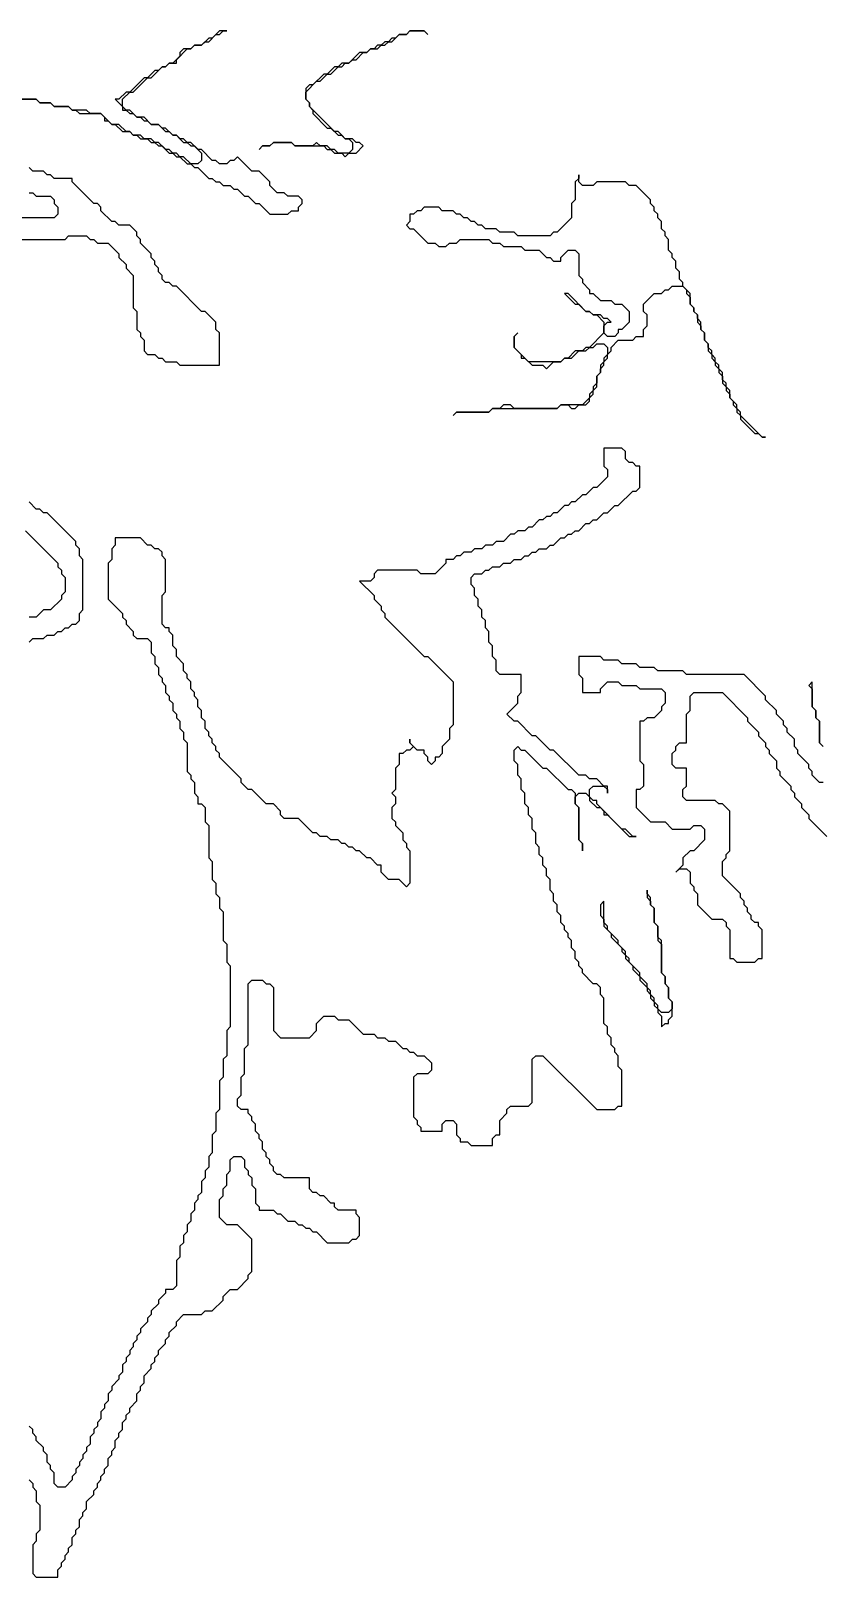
# Model space of a CAD drawing. Header units: metres. Extents: x 0 to 1000, y 0 to 1405.
# Drawn here: x 748.6 to 803.5, y 17 to 124.5 of the extents above; entities that cross this region are included whole.
import ezdxf

# ---------------------------------------------------------------- set-up
doc = ezdxf.new("R2010")
doc.units = ezdxf.units.M

msp = doc.modelspace()

# ---------------------------------------------------------------- linework, layer by layer
for points in [[(747, 119.75), (749, 119.75), (749.25, 119.5), (750, 119.5), (750.25, 119.25), (751.25, 119.25), (751.5, 119), (751.75, 119), (752, 118.75), (753.5, 118.75), (753.75, 118.5), (753.75, 118.25), (754, 118.25), (754.25, 118), (754.5, 118), (755, 117.5), (755.5, 117.5), (755.75, 117.25), (756, 117.25), (756.25, 117), (756.75, 117), (757, 116.75), (757.25, 116.75), (757.5, 116.5), (757.75, 116.5), (758.25, 116), (758.5, 116), (758.75, 115.75), (759, 115.75), (759.5, 115.25), (759.75, 115.25), (760, 115), (760.25, 115), (761, 114.25), (761.25, 114.25), (761.5, 114), (761.75, 114), (762, 113.75), (762.5, 113.75), (762.75, 113.5), (763, 113.5), (763.5, 113), (763.75, 113), (764.25, 112.5), (764.5, 112.5), (765.25, 111.75), (766.5, 111.75), (766.75, 112), (767.25, 112), (767.25, 112.25), (767.5, 112.5), (767.5, 112.75), (767.25, 113), (766.5, 113), (766.25, 113.25), (765.75, 113.25), (765.25, 113.75), (765.25, 114), (764.5, 114.75), (764, 114.75), (763, 115.75), (762.75, 115.5), (762.5, 115.5), (762.25, 115.25), (761.75, 115.25), (761.5, 115.5), (761.25, 115.5), (760.5, 116.25), (760.25, 116.25), (759.75, 116.75), (759.5, 116.75), (759.25, 117), (759, 117), (758.75, 117.25), (758.5, 117.25), (758, 117.75), (757.75, 117.75), (757.5, 118), (757, 118), (756.5, 118.5), (756, 118.5), (755.5, 119), (755.25, 119), (755, 119.25), (755, 119.75), (755.5, 120.25), (755.75, 120.25), (756.75, 121.25), (757, 121.25), (757.75, 122), (758, 122), (758.25, 122.25), (758.75, 122.25), (758.75, 122.5), (759.5, 123.25), (759.75, 123.25), (760, 123.5), (760.5, 123.5), (760.75, 123.75), (761, 123.75), (761.5, 124.25), (761.75, 124.25), (762, 124.5), (762.25, 124.5), (761.75, 124.5), (761.25, 124), (761, 124), (760.5, 123.5), (760, 123.5), (759.75, 123.25), (759.25, 123.25), (759, 123), (759, 122.75), (758.5, 122.25), (758.25, 122.25), (758, 122), (757.75, 122), (757.5, 121.75), (757.25, 121.75), (756.75, 121.25), (756.5, 121.25), (755.5, 120.25), (755.25, 120.25), (754.75, 119.75), (754.5, 119.75), (755, 119.25), (755, 119), (755.25, 119), (755.5, 118.75), (755.75, 118.75), (756, 118.5), (756.25, 118.5), (756.5, 118.25), (756.75, 118.25), (757, 118), (757.5, 118), (758, 117.5), (758.25, 117.5), (758.5, 117.25), (758.75, 117.25), (759.25, 116.75), (759.5, 116.75), (759.75, 116.5), (760, 116.5), (760.5, 116), (760.5, 115.5), (760.25, 115.25), (759.75, 115.25), (759.25, 115.75), (759, 115.75), (758.75, 116), (758.5, 116), (758.25, 116.25), (758, 116.25), (757.5, 116.75), (757.25, 116.75), (757, 117), (756.5, 117), (756.25, 117.25), (755.75, 117.25), (755.5, 117.5), (755.25, 117.5), (754.75, 118), (754.25, 118), (753.5, 118.75), (752.75, 118.75), (752.5, 119), (751.5, 119), (751.25, 119.25), (750.25, 119.25), (750, 119.5), (749.25, 119.5), (749, 119.75), (747.75, 119.75)], [(743.75, 110), (751, 110), (751.25, 110.25), (752.5, 110.25), (752.75, 110), (753, 110), (753.25, 109.75), (754, 109.75), (754.75, 109), (754.75, 108.75), (755.25, 108.25), (755.25, 108), (755.75, 107.5), (755.75, 105.25), (756, 105), (756, 103.75), (756.25, 103.5), (756.25, 103.25), (756.5, 103), (756.5, 102.25), (756.75, 102), (757.25, 102), (757.5, 101.75), (757.75, 101.75), (758, 101.5), (758.75, 101.5), (759, 101.25), (761.75, 101.25), (761.75, 103.5), (761.5, 103.75), (761.5, 104.25), (760.75, 105), (760.5, 105), (758.75, 106.75), (758.5, 106.75), (758.25, 107), (758, 107), (757.75, 107.25), (757.75, 107.5), (757.5, 107.75), (757.5, 108), (757.25, 108.25), (757.25, 108.5), (757, 108.75), (757, 109), (756.25, 109.75), (756.25, 110), (756, 110.25), (756, 110.5), (755.5, 111), (754.75, 111), (754.5, 111.25), (754.25, 111.25), (753.5, 112), (753.5, 112.25), (753.25, 112.5), (753, 112.5), (751.5, 114), (751.5, 114.25), (750.25, 114.25), (750, 114.5), (749.75, 114.5), (749.5, 114.75), (748.75, 114.75), (748.5, 115)], [(748.5, 113.25), (748.75, 113.25), (749, 113), (750, 113), (750.25, 112.75), (750.25, 112.5), (750.5, 112.25), (750.5, 111.75), (750.25, 111.5), (745, 111.5)], [(748.5, 23.75), (748.75, 23.5), (748.75, 23.25), (749, 23), (749, 22.25), (749.25, 22), (749.25, 20.25), (749, 20), (749, 19.5), (748.75, 19.25), (748.75, 17.25), (749, 17), (750.5, 17), (750.5, 17.5), (750.75, 17.75), (750.75, 18), (751, 18.25), (751, 18.5), (751.25, 18.75), (751.25, 19), (751.5, 19.25), (751.5, 19.75), (751.75, 20), (751.75, 20.25), (752, 20.5), (752, 21), (752.25, 21.25), (752.25, 21.5), (752.5, 21.75), (752.5, 22.25), (753, 22.75), (753, 23), (753.25, 23.25), (753.25, 23.5), (753.5, 23.75), (753.5, 24), (753.75, 24.25), (753.75, 24.5), (754, 24.75), (754, 25.25), (754.25, 25.5), (754.25, 25.75), (754.5, 26), (754.5, 26.5), (754.75, 26.75), (754.75, 27), (755, 27.25), (755, 27.75), (755.25, 28), (755.25, 28.25), (755.5, 28.5), (755.5, 28.75), (756, 29.25), (756, 29.75), (756.25, 30), (756.25, 30.25), (756.5, 30.5), (756.5, 31), (757, 31.5), (757, 31.75), (757.25, 32), (757.25, 32.25), (757.5, 32.5), (757.5, 32.75), (758, 33.25), (758, 33.5), (758.25, 33.75), (758.25, 34), (758.75, 34.5), (758.75, 34.75), (759.25, 35.25), (760.5, 35.25), (760.75, 35.5), (761.25, 35.5), (762, 36.25), (762, 36.5), (762.5, 37), (763, 37), (763.75, 37.75), (763.75, 38), (764, 38.25), (764, 40.5), (763, 41.5), (762.25, 41.5), (761.75, 42), (761.75, 43.25), (762, 43.5), (762, 44), (762.25, 44.25), (762.25, 45), (762.5, 45.25), (762.5, 46), (762.75, 46.25), (763.25, 46.25), (763.5, 46), (763.5, 45.5), (763.75, 45.25), (763.75, 45), (764, 44.75), (764, 44.25), (764.25, 44), (764.25, 43), (764.5, 42.75), (764.5, 42.5), (765.5, 42.5), (765.75, 42.25), (766, 42.25), (766.5, 41.75), (767, 41.75), (767.25, 41.5), (767.5, 41.5), (767.75, 41.25), (768, 41.25), (768.25, 41), (768.5, 41), (769.25, 40.25), (770.75, 40.25), (771, 40.5), (771.25, 40.5), (771.5, 40.75), (771.5, 42), (771.25, 42.25), (771.25, 42.5), (770, 42.5), (769.75, 42.75), (769.75, 43), (769.5, 43), (769, 43.5), (768.75, 43.5), (768.5, 43.75), (768.25, 43.75), (768, 44), (768, 44.75), (766.25, 44.75), (766, 45), (765.75, 45), (765.5, 45.25), (765.5, 45.5), (765.25, 45.75), (765.25, 46), (765, 46.25), (765, 46.5), (764.75, 46.75), (764.75, 47.25), (764.5, 47.5), (764.5, 47.75), (764.25, 48), (764.25, 48.5), (764, 48.75), (764, 49), (763.75, 49.25), (763.75, 49.5), (763.25, 49.5), (763, 49.75), (763, 50.25), (763.25, 50.5), (763.25, 51.75), (763.5, 52), (763.5, 53.75), (763.75, 54), (763.75, 58.25), (764, 58.5), (764.75, 58.5), (765, 58.25), (765.25, 58.25), (765.5, 58), (765.5, 55), (766, 54.5), (768, 54.5), (768.5, 55), (768.5, 55.5), (769, 56), (769.75, 56), (770, 55.75), (770.75, 55.75), (771.75, 54.75), (772.5, 54.75), (772.75, 54.5), (773.25, 54.5), (773.5, 54.25), (774, 54.25), (774.5, 53.75), (774.75, 53.75), (775, 53.5), (775.25, 53.5), (775.5, 53.25), (776, 53.25), (776.5, 52.75), (776.5, 52.25), (776.25, 52), (775.5, 52), (775.25, 51.75), (775.25, 49), (775.5, 48.75), (775.5, 48.5), (775.75, 48.25), (775.75, 48), (777.25, 48), (777.25, 48.5), (777.5, 48.75), (778, 48.75), (778.25, 48.5), (778.25, 47.75), (778.5, 47.5), (778.5, 47.25), (779, 47.25), (779.25, 47), (780.75, 47), (780.75, 47.5), (781, 47.75), (781.25, 47.75), (781.25, 48.75), (781.75, 49.25), (781.75, 49.5), (782, 49.75), (783.25, 49.75), (783.5, 50), (783.5, 53), (783.75, 53.25), (784.25, 53.25), (788, 49.5), (789.25, 49.5), (789.5, 49.75), (789.75, 49.75), (789.75, 52.25), (789.5, 52.5), (789.5, 53.25), (789.25, 53.5), (789.25, 53.75), (789, 54), (789, 54.5), (788.75, 54.75), (788.75, 55.25), (788.5, 55.5), (788.5, 57.25), (788.25, 57.5), (788.25, 58), (788, 58.25), (787.75, 58.25), (787, 59), (787, 59.25), (786.75, 59.5), (786.75, 59.75), (786.5, 60), (786.5, 60.5), (786.25, 60.75), (786.25, 61.25), (786, 61.5), (786, 61.75), (785.75, 62), (785.75, 62.25), (785.5, 62.5), (785.5, 63), (785.25, 63.25), (785.25, 63.75), (785, 64), (785, 64.5), (784.75, 64.75), (784.75, 65.5), (784.5, 65.75), (784.5, 66.25), (784.25, 66.5), (784.25, 67), (784, 67.25), (784, 67.75), (783.75, 68), (783.75, 68.75), (783.5, 69), (783.5, 69.75), (783.25, 70), (783.25, 70.5), (783, 70.75), (783, 71.5), (782.75, 71.75), (782.75, 72.5), (782.5, 72.75), (782.5, 73.5), (782.25, 73.75), (782.25, 74.5), (782.5, 74.75), (782.75, 74.5), (783, 74.5), (784.25, 73.25), (784.5, 73.25), (786, 71.75), (786.25, 71.75), (786.5, 71.5), (786.5, 70.75), (786.75, 70.5), (786.75, 68.25), (787, 68), (787, 67.5), (787, 68), (786.75, 68.25), (786.75, 70.5), (786.5, 70.75), (786.5, 71.25), (786.75, 71.5), (787.25, 71.5), (787.5, 71.25), (787.5, 71), (788, 70.5), (788.25, 70.5), (788.5, 70.25), (788.5, 70), (788.75, 70), (790.25, 68.5), (790.75, 68.5), (790.5, 68.5), (790, 69), (789.75, 69), (788, 70.75), (788, 71), (787.75, 71), (787.5, 71.25), (787.5, 71.75), (787.75, 72), (788.5, 72), (788.75, 71.75), (788.75, 71.5), (788.75, 72), (788.5, 72), (788, 72.5), (787.5, 72.5), (787.25, 72.75), (786.75, 72.75), (785, 74.5), (784.75, 74.5), (783.75, 75.5), (783.5, 75.5), (782.5, 76.5), (782.25, 76.5), (781.75, 77), (782.5, 77.75), (782.5, 78.25), (782.75, 78.5), (782.75, 79.75), (781.25, 79.75), (781, 80), (781, 80.75), (780.75, 81), (780.75, 81.75), (780.5, 82), (780.5, 82.75), (780.25, 83), (780.25, 83.5), (780, 83.75), (780, 84.25), (779.75, 84.5), (779.75, 85), (779.5, 85.25), (779.5, 85.75), (779.25, 86), (779.25, 86.5), (779.5, 86.75), (780, 86.75), (780.25, 87), (780.5, 87), (780.75, 87.25), (781.25, 87.25), (781.5, 87.5), (782, 87.5), (782.25, 87.75), (782.75, 87.75), (783, 88), (783.25, 88), (783.5, 88.25), (783.75, 88.25), (784, 88.5), (784.5, 88.5), (784.75, 88.75), (785, 88.75), (785.5, 89.25), (785.75, 89.25), (786, 89.5), (786.25, 89.5), (786.5, 89.75), (786.75, 89.75), (787.25, 90.25), (787.5, 90.25), (787.75, 90.5), (788, 90.5), (788.5, 91), (788.75, 91), (789.25, 91.5), (789.5, 91.5), (790.5, 92.5), (790.75, 92.5), (791, 92.75), (791, 94.25), (790.75, 94.25), (790.5, 94.5), (790.25, 94.5), (790, 94.75), (790, 95.25), (789.75, 95.5), (788.5, 95.5), (788.5, 94.25), (788.75, 94), (788.75, 93.5), (788, 92.75), (787.75, 92.75), (787.25, 92.25), (787, 92.25), (786.5, 91.75), (786.25, 91.75), (786, 91.5), (785.75, 91.5), (785.25, 91), (785, 91), (784.75, 90.75), (784.5, 90.75), (784.25, 90.5), (784, 90.5), (783.5, 90), (783.25, 90), (783, 89.75), (782.5, 89.75), (782.25, 89.5), (782, 89.5), (781.5, 89), (781, 89), (780.75, 88.75), (780.25, 88.75), (780, 88.5), (779.5, 88.5), (779.25, 88.25), (778.75, 88.25), (778.5, 88), (778.25, 88), (778, 87.75), (777.5, 87.75), (777.5, 87.5), (776.75, 86.75), (775.75, 86.75), (775.5, 87), (772.75, 87), (772.5, 86.75), (772.5, 86.5), (772.25, 86.25), (771.5, 86.25), (772.5, 85.25), (772.5, 85), (773, 84.5), (773, 84.25), (773.25, 84), (773.25, 83.75), (776, 81), (776.25, 81), (778, 79.25), (778, 76.25), (777.75, 76), (777.75, 75.25), (777.25, 74.75), (777.25, 74.25), (777, 74), (776.75, 74), (776.75, 73.75), (776.5, 73.5), (776.25, 73.75), (776.25, 74), (776, 74.25), (776, 74.5), (775.5, 74.5), (775, 75), (775, 75.25), (775, 75), (775.25, 74.75), (775, 74.5), (774.75, 74.5), (774.5, 74.25), (774.25, 74.25), (774.25, 73.5), (774, 73.25), (774, 71.75), (773.75, 71.5), (774, 71.25), (774, 70.75), (773.75, 70.5), (773.75, 69.75), (774, 69.5), (774, 69.25), (774.5, 68.75), (774.5, 68.25), (774.75, 68), (774.75, 67.75), (775, 67.5), (775, 65.25), (774.75, 65), (774.25, 65.5), (773.5, 65.5), (773, 66), (773, 66.5), (772.75, 66.5), (772.25, 67), (772, 67), (771.5, 67.5), (771.25, 67.5), (771, 67.75), (770.75, 67.75), (770.5, 68), (770.25, 68), (770, 68.25), (769.5, 68.25), (769.25, 68.5), (768.75, 68.5), (768.5, 68.75), (768.25, 68.75), (767.25, 69.75), (766.25, 69.75), (766, 70), (766, 70.25), (765.5, 70.75), (765, 70.75), (764, 71.75), (763.75, 71.75), (763.25, 72.25), (763.25, 72.5), (761.75, 74), (761.75, 74.25), (761.5, 74.5), (761.5, 74.75), (761.25, 75), (761.25, 75.25), (761, 75.5), (761, 75.75), (760.75, 76), (760.75, 76.5), (760.5, 76.75), (760.5, 77.25), (760.25, 77.5), (760.25, 78), (760, 78.25), (760, 78.5), (759.75, 78.75), (759.75, 79.25), (759.5, 79.5), (759.5, 79.75), (759.25, 80), (759.25, 80.5), (758.75, 81), (758.75, 81.5), (758.5, 81.75), (758.5, 82.5), (758.25, 82.75), (758.25, 83), (758, 83), (757.75, 83.25), (757.75, 85.25), (758, 85.5), (758, 87.75), (757.75, 88), (757.75, 88.25), (757.5, 88.5), (757.25, 88.5), (757, 88.75), (756.75, 88.75), (756.25, 89.25), (754.5, 89.25), (754.5, 88.75), (754.25, 88.5), (754.25, 87.75), (754, 87.5), (754, 85), (755, 84), (755, 83.75), (755.25, 83.5), (755.25, 83.25), (755.75, 82.75), (755.75, 82.5), (756, 82.25), (756.75, 82.25), (757, 82), (757, 81.25), (757.25, 81), (757.25, 80.5), (757.5, 80.25), (757.5, 79.75), (757.75, 79.5), (757.75, 79.25), (758, 79), (758, 78.5), (758.25, 78.25), (758.25, 78), (758.5, 77.75), (758.5, 77.25), (758.75, 77), (758.75, 76.75), (759, 76.5), (759, 76), (759.25, 75.75), (759.25, 75.25), (759.5, 75), (759.5, 73), (759.75, 72.75), (759.75, 72.5), (760, 72.25), (760, 71.5), (760.25, 71.25), (760.25, 70.75), (760.5, 70.75), (760.75, 70.5), (760.75, 69.5), (761, 69.25), (761, 67), (761.25, 66.75), (761.25, 65.5), (761.5, 65.25), (761.5, 64.5), (761.75, 64.25), (761.75, 63.5), (762, 63.25), (762, 61.25), (762.25, 61), (762.25, 59.75), (762.5, 59.5), (762.5, 55.25), (762.25, 55), (762.25, 53.25), (762, 53), (762, 51.75), (761.75, 51.5), (761.75, 49.5), (761.5, 49.25), (761.5, 48), (761.25, 47.75), (761.25, 46.5), (761, 46.25), (761, 45.5), (760.75, 45.25), (760.75, 44.75), (760.5, 44.5), (760.5, 43.75), (760.25, 43.5), (760.25, 43.25), (760, 43), (760, 42.5), (759.75, 42.25), (759.75, 41.75), (759.5, 41.5), (759.5, 41), (759.25, 40.75), (759.25, 40.25), (759, 40), (759, 39.25), (758.75, 39), (758.75, 37.25), (758.5, 37), (758, 37), (758, 36.75), (757.5, 36.25), (757.5, 36), (757, 35.5), (757, 35.25), (756.75, 35), (756.75, 34.75), (756.25, 34.25), (756.25, 34), (756, 33.75), (756, 33.5), (755.75, 33.25), (755.75, 33), (755.5, 32.75), (755.5, 32.5), (755.25, 32.25), (755.25, 32), (755, 31.75), (755, 31.25), (754.75, 31), (754.75, 30.75), (754.25, 30.25), (754.25, 30), (754, 29.75), (754, 29.25), (753.75, 29), (753.75, 28.75), (753.5, 28.5), (753.5, 28), (753.25, 27.75), (753.25, 27.5), (753, 27.25), (753, 27), (752.75, 26.75), (752.75, 26.25), (752.5, 26), (752.5, 25.75), (752.25, 25.5), (752.25, 25.25), (752, 25), (752, 24.75), (751.75, 24.5), (751.75, 24.25), (751.5, 24), (751.5, 23.75), (751, 23.25), (750.5, 23.25), (750.25, 23.5), (750.25, 24.25), (750, 24.5), (750, 24.75), (749.75, 25), (749.75, 25.5), (749.5, 25.75), (749.5, 26), (749, 26.5), (749, 26.75), (748.75, 27), (748.75, 27.25), (748.5, 27.5)], [(748.5, 82), (748.75, 82.25), (749.5, 82.25), (749.75, 82.5), (750.25, 82.5), (750.5, 82.75), (750.75, 82.75), (751, 83), (751.25, 83), (751.5, 83.25), (751.75, 83.25), (752, 83.5), (752, 84), (752.25, 84.25), (752.25, 87.75), (752, 88), (752, 88.5), (751.75, 88.75), (751.75, 89), (749.75, 91), (749.5, 91), (749.25, 91.25), (749, 91.25), (748.5, 91.75)], [(748.25, 89.75), (750.5, 87.5), (750.5, 87.25), (750.75, 87), (750.75, 86.75), (751, 86.5), (751, 85.5), (750.75, 85.25), (750.75, 85), (750, 84.25), (749.5, 84.25), (749, 83.75), (748.5, 83.75)], [(803.75, 72.25), (803.5, 72.25), (803, 72.75), (803, 73), (802.75, 73.25), (802.75, 73.5), (802, 74.25), (802, 74.5), (801.75, 74.75), (801.75, 75.25), (801.25, 75.75), (801.25, 76), (801, 76.25), (801, 76.5), (800.5, 77), (800.5, 77.25), (799.75, 78), (799.75, 78.25), (798.25, 79.75), (794.25, 79.75), (794, 80), (792.25, 80), (792, 80.25), (791, 80.25), (790.75, 80.5), (789.75, 80.5), (789.5, 80.75), (788.5, 80.75), (788.25, 81), (786.75, 81), (786.75, 79.75), (787, 79.5), (787, 78.5), (788.25, 78.5), (788.25, 78.75), (788.75, 79.25), (789.5, 79.25), (789.75, 79), (790.75, 79), (791, 78.75), (792.5, 78.75), (792.75, 78.5), (792.75, 77.75), (792.5, 77.5), (792.5, 77.25), (792, 76.75), (791.5, 76.75), (791.25, 76.5), (791, 76.5), (791, 73.75), (791.25, 73.5), (791.25, 72), (791, 71.75), (790.75, 71.75), (790.75, 70.5), (791.75, 69.5), (792.75, 69.5), (793.25, 69), (794.5, 69), (794.75, 69.25), (795.25, 69.25), (795.5, 69), (795.5, 68.25), (794.75, 67.5), (794.5, 67.5), (794, 67), (794, 66.5), (793.5, 66), (793.75, 66.25), (794.25, 66.25), (794.5, 66), (794.5, 65.25), (794.75, 65), (794.75, 64.75), (795, 64.5), (795, 63.75), (796, 62.75), (796.75, 62.75), (797, 62.5), (797, 62.25), (797.25, 62), (797.25, 60), (797.5, 60), (797.75, 59.75), (799, 59.75), (799.25, 60), (799.5, 60), (799.5, 62), (799.25, 62.25), (799.25, 62.5), (799, 62.5), (798.75, 62.75), (798.75, 63), (798.5, 63.25), (798.5, 63.5), (798.25, 63.75), (798.25, 64), (798, 64.25), (798, 64.5), (796.75, 65.75), (796.75, 66.75), (797, 67), (797, 67.25), (797.25, 67.5), (797.25, 70.25), (796.75, 70.75), (796.5, 70.75), (796.25, 71), (794.25, 71), (794, 71.25), (794, 71.75), (794.25, 72), (794.25, 73.25), (793.5, 73.25), (793.25, 73.5), (793.25, 74.25), (793.5, 74.5), (793.5, 74.75), (793.75, 75), (794.25, 75), (794.25, 77), (794.5, 77.25), (794.5, 78.25), (794.75, 78.5), (796.75, 78.5), (798.5, 76.75), (798.5, 76.5), (799.25, 75.75), (799.25, 75.5), (799.75, 75), (799.75, 74.75), (800, 74.5), (800, 74.25), (800.5, 73.75), (800.5, 73.25), (800.75, 73), (800.75, 72.75), (801.5, 72), (801.5, 71.75), (801.75, 71.5), (801.75, 71.25), (802.25, 70.75), (802.25, 70.5), (802.75, 70), (802.75, 69.75), (804, 68.5)], [(803.75, 74.75), (803.5, 75), (803.5, 76.5), (803.25, 76.75), (803.25, 77.25), (803, 77.5), (803, 79.25), (802.75, 79), (803, 78.75), (803, 77.5), (803.25, 77.25), (803.25, 76.75), (803.5, 76.5), (803.5, 75), (803.75, 74.75)]]:
    msp.add_lwpolyline(points)
for points in [[(775, 124.5), (774.75, 124.25), (774.25, 124.25), (774, 124), (773.75, 124), (773.5, 123.75), (773.25, 123.75), (773, 123.5), (772.75, 123.5), (772.5, 123.25), (772.25, 123.25), (772, 123), (771.5, 123), (770.75, 122.25), (770.25, 122.25), (770, 122), (769.75, 122), (769.25, 121.5), (769, 121.5), (768.25, 120.75), (768, 120.75), (767.75, 120.5), (767.75, 119.75), (768, 119.5), (768, 119.25), (768.25, 119), (768.25, 118.75), (769.25, 117.75), (769.5, 117.75), (770, 117.25), (770.25, 117.25), (770.5, 117), (770.75, 117), (771, 116.75), (771, 116.25), (770.75, 116), (770, 116), (769.75, 116.25), (769.5, 116.25), (769.25, 116.5), (768.75, 116.5), (768.5, 116.75), (768.25, 116.5), (767, 116.5), (766.75, 116.75), (765.5, 116.75), (765.25, 116.5), (764.75, 116.5), (764.5, 116.25), (764.75, 116.5), (765.25, 116.5), (765.5, 116.75), (766.75, 116.75), (767, 116.5), (769, 116.5), (769.25, 116.25), (769.5, 116.25), (769.75, 116), (770.25, 116), (770.5, 115.75), (770.75, 116), (771.25, 116), (771.75, 116.5), (771.5, 116.75), (771.25, 116.75), (771, 117), (770.5, 117), (770, 117.5), (769.75, 117.5), (768, 119.25), (768, 119.5), (767.75, 119.75), (767.75, 120.25), (768.5, 121), (768.75, 121), (769.25, 121.5), (769.5, 121.5), (770, 122), (770.25, 122), (770.5, 122.25), (770.75, 122.25), (771, 122.5), (771.25, 122.5), (771.75, 123), (772, 123), (772.25, 123.25), (772.75, 123.25), (773, 123.5), (773.25, 123.5), (773.5, 123.75), (773.75, 123.75), (774.25, 124.25), (774.75, 124.25), (775, 124.5), (776, 124.5), (776.25, 124.25), (776, 124.5)], [(786.75, 114.5), (786.75, 114.25), (786.5, 114), (786.5, 112.75), (786.25, 112.5), (786.25, 111.5), (785.25, 110.5), (785, 110.5), (784.75, 110.25), (782.5, 110.25), (782.25, 110.5), (781.25, 110.5), (781, 110.75), (780.25, 110.75), (780, 111), (779.75, 111), (779.5, 111.25), (779.25, 111.25), (779, 111.5), (778.75, 111.5), (778.5, 111.75), (778.25, 111.75), (778, 112), (777.25, 112), (777, 112.25), (776, 112.25), (775.75, 112), (775.5, 112), (775.25, 111.75), (775, 111.75), (775, 111.25), (774.75, 111), (775, 110.75), (775.25, 110.75), (776.25, 109.75), (776.75, 109.75), (777, 109.5), (777.5, 109.5), (777.75, 109.75), (778.25, 109.75), (778.5, 110), (780.5, 110), (780.75, 109.75), (781.25, 109.75), (781.5, 109.5), (782.75, 109.5), (783, 109.25), (784, 109.25), (784.5, 108.75), (784.75, 108.75), (785, 108.5), (785.5, 108.5), (785.5, 108.75), (786, 109.25), (786.5, 109.25), (786.75, 109), (786.75, 107.5), (787, 107.25), (787, 107), (787.5, 106.5), (787.5, 106.25), (787.75, 106.25), (788.25, 105.75), (789, 105.75), (789.25, 105.5), (789.75, 105.5), (790.25, 105), (790.25, 104.25), (789.75, 103.75), (789.5, 103.75), (789.5, 103.5), (789.25, 103.25), (788.75, 103.25), (788.5, 103.5), (788.5, 104), (788.75, 104.25), (789, 104.25), (788.75, 104.5), (788.5, 104.5), (788.25, 104.75), (787.75, 104.75), (787.5, 105), (787.25, 105), (786, 106.25), (785.75, 106.25), (786.5, 105.5), (786.75, 105.5), (787.25, 105), (787.5, 105), (787.75, 104.75), (788, 104.75), (788.5, 104.25), (788.5, 103.5), (787.5, 102.5), (787.25, 102.5), (787, 102.25), (786.5, 102.25), (786, 101.75), (785.75, 101.75), (785.5, 101.5), (783.25, 101.5), (782.25, 102.5), (782.25, 103.25), (782.5, 103.5), (782.25, 103.25), (782.25, 102.5), (782.75, 102), (782.75, 101.75), (783, 101.75), (783.5, 101.25), (784.25, 101.25), (784.5, 101), (785, 101.5), (785.5, 101.5), (785.75, 101.75), (786.25, 101.75), (786.75, 102.25), (787.25, 102.25), (787.5, 102.5), (787.75, 102.5), (788, 102.75), (788.5, 102.75), (788.75, 102.5), (788.75, 102), (788.5, 101.75), (788.5, 101.5), (788.25, 101.25), (788.25, 100.75), (788, 100.5), (788, 100), (787.75, 99.75), (787.75, 99.5), (787.5, 99.25), (787.5, 99), (787, 98.5), (785.5, 98.5), (785.25, 98.25), (782.25, 98.25), (782, 98.5), (781.5, 98.5), (781.25, 98.25), (780.75, 98.25), (780.5, 98), (778.25, 98), (778, 97.75), (778.25, 98), (780.5, 98), (780.75, 98.25), (785.25, 98.25), (785.5, 98.5), (786, 98.5), (786.25, 98.25), (786.5, 98.25), (786.75, 98.5), (787.25, 98.5), (787.5, 98.75), (787.5, 99), (787.75, 99.25), (787.75, 99.5), (788, 99.75), (788, 100.5), (788.25, 100.75), (788.25, 101), (788.5, 101.25), (788.5, 101.5), (788.75, 101.75), (788.75, 102), (789, 102.25), (789, 102.5), (789.5, 103), (790.5, 103), (790.75, 103.25), (791.25, 103.25), (791.25, 103.75), (791.5, 104), (791.5, 104.75), (791.25, 105), (791.25, 105.5), (792, 106.25), (792.5, 106.25), (792.75, 106.5), (793, 106.5), (793.25, 106.75), (794, 106.75), (794.25, 106.5), (794.25, 106.25), (794.5, 106), (794.5, 105.5), (794.75, 105.25), (794.75, 105), (795, 104.75), (795, 104.25), (795.25, 104), (795.25, 103.75), (795.5, 103.5), (795.5, 103), (795.75, 102.75), (795.75, 102.25), (796, 102), (796, 101.75), (796.25, 101.5), (796.25, 101.25), (796.5, 101), (796.5, 100.75), (796.75, 100.5), (796.75, 100), (797, 99.75), (797, 99.5), (797.25, 99.25), (797.25, 99), (797.5, 98.75), (797.5, 98.5), (797.75, 98.25), (797.75, 98), (798, 97.75), (798, 97.5), (799, 96.5), (799.25, 96.5), (799.5, 96.25), (799.75, 96.25), (799.5, 96.25), (798, 97.75), (798, 98), (797.75, 98.25), (797.75, 98.5), (797.25, 99), (797.25, 99.5), (797, 99.75), (797, 100), (796.75, 100.25), (796.75, 100.75), (796.5, 101), (796.5, 101.25), (796.25, 101.5), (796.25, 101.75), (796, 102), (796, 102.25), (795.75, 102.5), (795.75, 102.75), (795.5, 103), (795.5, 103.5), (795.25, 103.75), (795.25, 104.25), (795, 104.5), (795, 104.75), (794.75, 105), (794.75, 105.25), (794.5, 105.5), (794.5, 106.25), (794, 106.75), (794, 107), (793.75, 107.25), (793.75, 107.75), (793.5, 108), (793.5, 108.5), (793.25, 108.75), (793.25, 109), (793, 109.25), (793, 110), (792.75, 110.25), (792.75, 110.5), (792.5, 110.75), (792.5, 111.25), (792.25, 111.5), (792.25, 111.75), (792, 112), (792, 112.25), (791.75, 112.5), (791.75, 112.75), (790.75, 113.75), (790.25, 113.75), (790, 114), (788, 114), (787.75, 113.75), (787, 113.75), (786.75, 114)], [(791.5, 64.75), (791.5, 64.25), (791.75, 64), (791.75, 63.75), (792, 63.5), (792, 62.5), (792.25, 62.25), (792.25, 61.25), (792.5, 61), (792.5, 59), (792.75, 58.75), (792.75, 58.25), (793, 58), (793, 57.25), (793.25, 57), (793.25, 56.5), (793, 56.25), (792.5, 56.25), (792.25, 56.5), (792.25, 56.75), (792, 57), (792, 57.25), (791.75, 57.5), (791.75, 57.75), (791.5, 58), (791.5, 58.25), (791, 58.75), (791, 59), (790.25, 59.75), (790.25, 60), (790, 60.25), (790, 60.5), (789.5, 61), (789.5, 61.25), (788.75, 62), (788.75, 62.25), (788.5, 62.5), (788.5, 64), (788.25, 63.75), (788.25, 63), (788.5, 62.75), (788.5, 62.25), (789, 61.75), (789, 61.5), (789.75, 60.75), (789.75, 60.5), (790, 60.25), (790, 60), (790.5, 59.5), (790.5, 59.25), (791, 58.75), (791, 58.5), (791.5, 58), (791.5, 57.75), (791.75, 57.5), (791.75, 57.25), (792, 57), (792, 56.75), (792.25, 56.5), (792.25, 56.25), (792.5, 56), (792.5, 55.25), (792.75, 55.5), (793, 55.5), (793, 55.75), (793.25, 56), (793.25, 57), (793, 57.25), (793, 58), (792.75, 58.25), (792.75, 58.75), (792.5, 59), (792.5, 61.25), (792.25, 61.5), (792.25, 62.25), (792, 62.5), (792, 63.5), (791.75, 63.75), (791.75, 64.25), (791.5, 64.5)]]:
    msp.add_lwpolyline(points, close=True)

doc.saveas('drawing.dxf')
